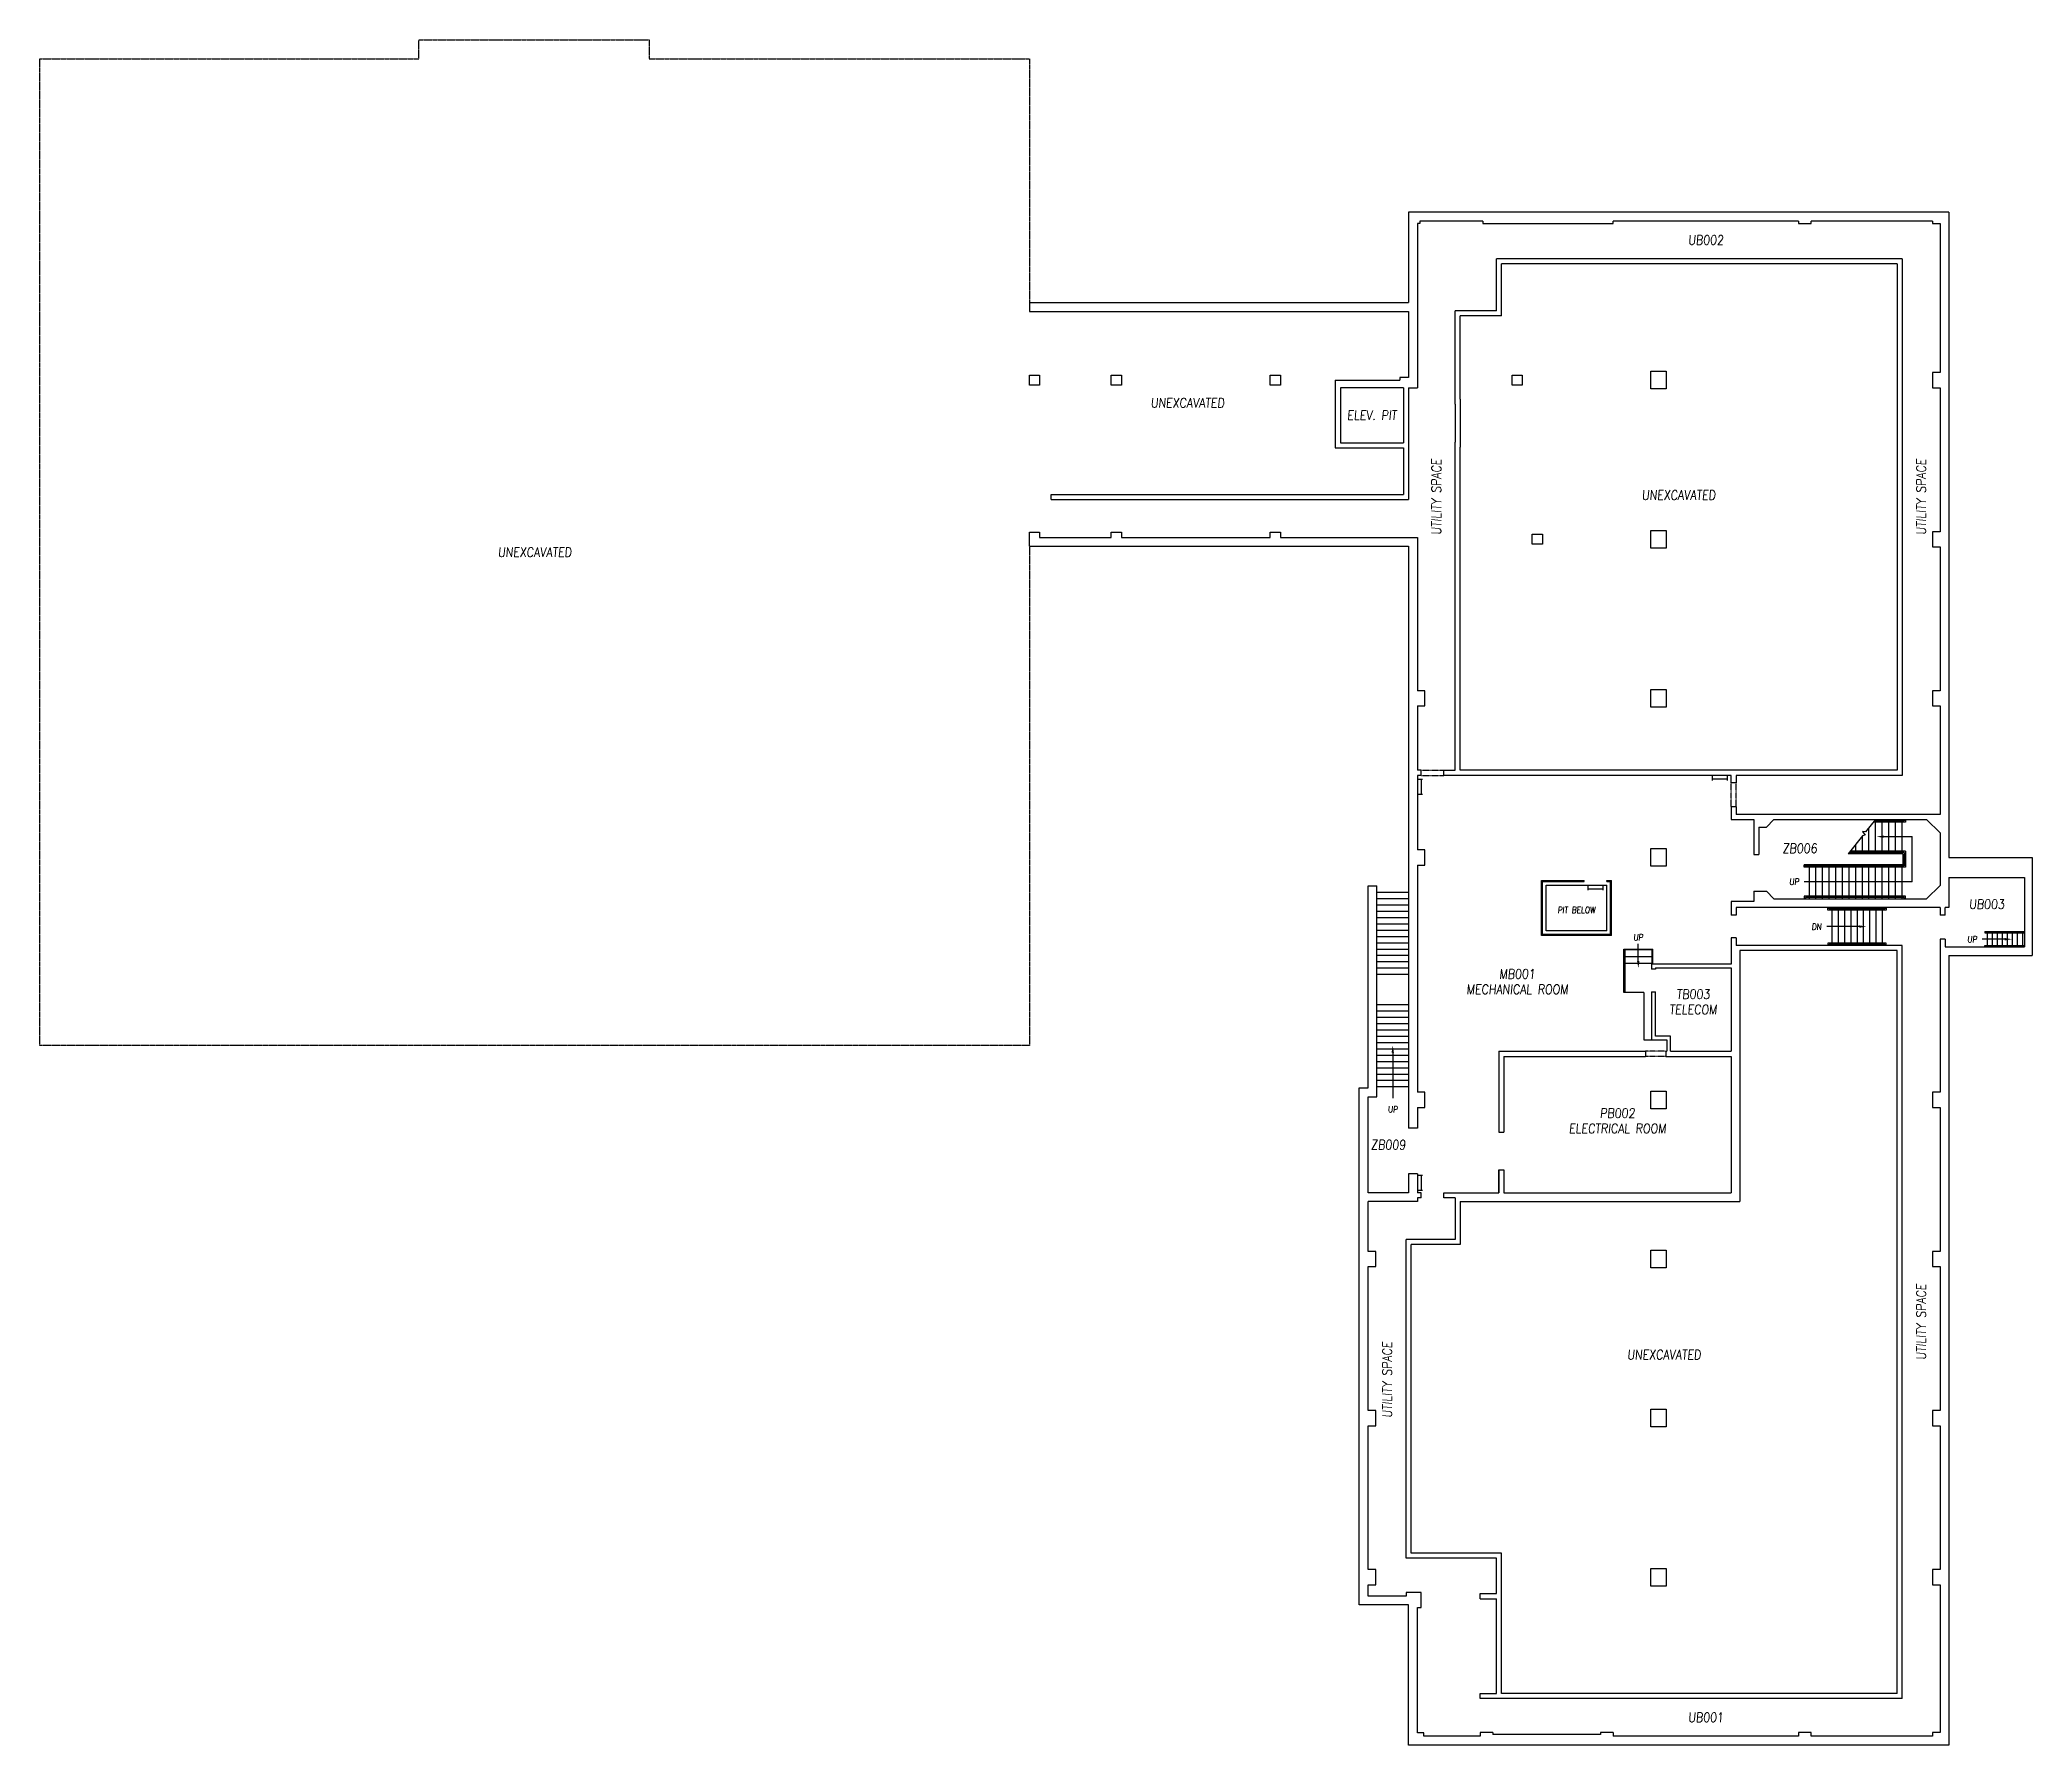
# Model space of a CAD drawing. Extents: x 1037 to 4193, y 664 to 3365.
import ezdxf
from ezdxf.enums import TextEntityAlignment as Align

# ---------------------------------------------------------------- set-up
doc = ezdxf.new("R2010")
doc.units = 0
doc.header["$MEASUREMENT"] = 0
doc.linetypes.add('DASHED', pattern=[0.75, 0.5, -0.25])
doc.linetypes.add('HIDDEN2', pattern=[0.1875, 0.125, -0.0625])
for name, color, linetype in [('A-BELOW', 111, 'CONTINUOUS'), ('A-FS-ID', 6, 'CONTINUOUS'), ('A-FS-NM', 6, 'CONTINUOUS'), ('A-OVHD', 111, 'CONTINUOUS'), ('A-STRS', 4, 'CONTINUOUS'), ('A-WL-EX', 171, 'CONTINUOUS')]:
    doc.layers.add(name, color=color, linetype=linetype)
doc.styles.get("Standard").update_dxf_attribs({"font": 'ROMANS', "width": 0.85, "oblique": 5, "height": 15})

msp = doc.modelspace()

# ---------------------------------------------------------------- linework, layer by layer
at = {"layer": 'A-BELOW'}
for p, q in [((3219.2, 2194.5), (3227.2, 2194.5)), ((3225.2, 2194.5), (3225.2, 2170.5)), ((3686.1, 2200.5), (3686.1, 2192.5)), ((3710.1, 2194.5), (3686.1, 2194.5)), ((3710.1, 2200.5), (3710.1, 2192.5)), ((3219.2, 2170.5), (3227.2, 2170.5)), ((3415.7, 1947), (3415.7, 2034)), ((3415.7, 2034), (3483.2, 2034)), ((3417.2, 1948.5), (3417.2, 2032.5)), ((3417.2, 2032.5), (3483.2, 2032.5)), ((3423.2, 2026.5), (3519.2, 2026.5)), ((3423.2, 1954.5), (3423.2, 2026.5)), ((3483.2, 2032.5), (3483.2, 2034)), ((3489.1, 2026.5), (3489.1, 2018.5)), ((3513.1, 2020.5), (3489.1, 2020.5)), ((3513.1, 2026.5), (3513.1, 2018.5)), ((3519.2, 2034), (3526.7, 2034)), ((3519.2, 2032.5), (3519.2, 2034)), ((3519.2, 2032.5), (3525.2, 2032.5)), ((3519.2, 1954.5), (3519.2, 2026.5)), ((3525.2, 1948.5), (3525.2, 2032.5)), ((3526.7, 1947), (3526.7, 2034)), ((3869.7, 1987), (3869.7, 1991)), ((3871.7, 1989), (3871.7, 1991)), ((3959.7, 1989), (3871.7, 1989)), ((3875.7, 1991), (3875.7, 1989)), ((3885.7, 1991), (3885.7, 1989)), ((3895.7, 1991), (3895.7, 1989)), ((3905.7, 1991), (3905.7, 1989)), ((3915.7, 1991), (3915.7, 1989)), ((3925.7, 1991), (3925.7, 1989)), ((3935.7, 1991), (3935.7, 1989)), ((3945.7, 1991), (3945.7, 1989)), ((3955.7, 1991), (3955.7, 1989)), ((3959.7, 1991), (3959.7, 1989)), ((3961.7, 1991), (3961.7, 1987)), ((3919.4, 1961), (3867.7, 1961)), ((3961.7, 1987), (3869.7, 1987)), ((3875.7, 1987), (3875.7, 1935)), ((3885.7, 1987), (3885.7, 1935)), ((3895.7, 1987), (3895.7, 1935)), ((3905.7, 1987), (3905.7, 1935)), ((3915.7, 1987), (3915.7, 1935)), ((3925.7, 1987), (3925.7, 1935)), ((3935.7, 1987), (3935.7, 1935)), ((3945.7, 1987), (3945.7, 1935)), ((3955.7, 1987), (3955.7, 1935)), ((3526.7, 1947), (3415.7, 1947)), ((3525.2, 1948.5), (3417.2, 1948.5)), ((3519.2, 1954.5), (3423.2, 1954.5)), ((3546.2, 1856.5), (3546.2, 1925.5)), ((3546.2, 1925.5), (3592.2, 1925.5)), ((3547.7, 1925.5), (3547.7, 1856.5)), ((3569.2, 1906.4), (3569.2, 1933.5)), ((3590.7, 1925.5), (3590.7, 1901.5)), ((3592.2, 1901.5), (3592.2, 1925.5)), ((3961.7, 1935), (3869.7, 1935)), ((3869.7, 1935), (3869.7, 1931)), ((3959.7, 1933), (3871.7, 1933)), ((3871.7, 1933), (3871.7, 1931)), ((3875.7, 1933), (3875.7, 1931)), ((3885.7, 1933), (3885.7, 1931)), ((3895.7, 1933), (3895.7, 1931)), ((3905.7, 1933), (3905.7, 1931)), ((3915.7, 1933), (3915.7, 1931)), ((3925.7, 1933), (3925.7, 1931)), ((3935.7, 1933), (3935.7, 1931)), ((3945.7, 1933), (3945.7, 1931)), ((3955.7, 1933), (3955.7, 1931)), ((3959.7, 1931), (3959.7, 1933)), ((3961.7, 1931), (3961.7, 1935)), ((4149.9, 1941), (4114.2, 1941)), ((3590.7, 1924), (3547.7, 1924)), ((3547.7, 1913.5), (3590.7, 1913.5)), ((3547.7, 1903), (3590.7, 1903)), ((3578.2, 1856.5), (3546.2, 1856.5)), ((3578.2, 1856.5), (3578.2, 1781.5)), ((3578.2, 1781.5), (3590.2, 1781.5)), ((3127.2, 1537.5), (3127.2, 1703.5)), ((3219.2, 1567.5), (3227.2, 1567.5)), ((3225.2, 1567.5), (3225.2, 1543.5)), ((3219.2, 1543.5), (3227.2, 1543.5))]:
    msp.add_line(p, q, dxfattribs=at)
at = {"layer": 'A-BELOW', "linetype": 'HIDDEN2'}
for p, q in [((3225.2, 2208.5), (3261.2, 2208.5)), ((3225.2, 2200.5), (3261.2, 2200.5)), ((3716.2, 2150.8), (3716.2, 2188.8)), ((3724.2, 2150.8), (3724.2, 2188.8)), ((3612.7, 1763.5), (3580.7, 1763.5)), ((3612.7, 1755.5), (3580.7, 1755.5))]:
    msp.add_line(p, q, dxfattribs=at)
at = {"layer": 'A-BELOW'}
for points in [[(3919.4, 1962.9), (3919.4, 1959.1), (3930.7, 1961)], [(4149.9, 1942.9), (4149.9, 1939.1), (4161.2, 1941)], [(3571.1, 1906.4), (3567.3, 1906.4), (3569.2, 1895.2)]]:
    msp.add_solid(points, dxfattribs=at)
at = {"layer": 'A-OVHD', "linetype": 'DASHED'}
for p, q in [((1637.1, 3335.5), (1637.1, 3365.5)), ((1637.1, 3365.5), (2002.4, 3365.5)), ((2002.4, 3365.5), (2002.4, 3335.5)), ((1036.8, 1772.5), (1036.8, 3335.5)), ((1036.8, 3335.5), (1637.1, 3335.5)), ((2002.4, 3335.5), (2604.8, 3335.5)), ((2604.8, 3335.5), (2604.8, 2949.5)), ((2604.8, 2563.5), (2604.8, 1772.5)), ((2604.8, 1772.5), (1036.8, 1772.5))]:
    msp.add_line(p, q, dxfattribs=at)
at = {"layer": 'A-OVHD'}
for p, q in [((4118.2, 1953), (4181.2, 1953)), ((4118.2, 1953), (4118.2, 1951)), ((4118.2, 1951), (4181.2, 1951)), ((4118.2, 1931), (4181.2, 1931)), ((4118.2, 1929), (4118.2, 1931)), ((4122.2, 1931), (4122.2, 1951)), ((4130.2, 1931), (4130.2, 1951)), ((4138.2, 1931), (4138.2, 1951)), ((4146.2, 1931), (4146.2, 1951)), ((4154.2, 1931), (4154.2, 1951)), ((4162.2, 1931), (4162.2, 1951)), ((4170.2, 1931), (4170.2, 1951)), ((4178.2, 1931), (4178.2, 1951))]:
    msp.add_line(p, q, dxfattribs=at)
at = {"layer": 'A-STRS'}
for p, q in [((3945.2, 2130.5), (3929.4, 2110.9)), ((3934.7, 2080.5), (3934.7, 2117.5)), ((3992.3, 2126.5), (3942, 2126.5)), ((3990.3, 2128.5), (3943.6, 2128.5)), ((3945.2, 2128.5), (3945.2, 2130.5)), ((3945.2, 2080.5), (3945.2, 2126.5)), ((3955.7, 2128.5), (3955.7, 2130.5)), ((3955.7, 2080.5), (3955.7, 2126.5)), ((3966.2, 2128.5), (3966.2, 2130.5)), ((3966.2, 2080.5), (3966.2, 2126.5)), ((3976.7, 2128.5), (3976.7, 2130.5)), ((3976.7, 2080.5), (3976.7, 2126.5)), ((3987.2, 2128.5), (3987.2, 2130.5)), ((3987.2, 2080.5), (3987.2, 2126.5)), ((3990.3, 2130.5), (3990.3, 2128.5)), ((3992.3, 2130.5), (3992.3, 2126.5)), ((3924.2, 2104.5), (3901.6, 2076.5)), ((3913.7, 2080.5), (3913.7, 2091.5)), ((3928.8, 2106), (3924.2, 2104.5)), ((3924.2, 2080.5), (3924.2, 2104.5)), ((3924.3, 2111.5), (3928.8, 2106)), ((3929.4, 2110.9), (3924.3, 2111.5)), ((3957.9, 2103.5), (4003.2, 2103.5)), ((4003.2, 2032), (4003.2, 2103.5)), ((3988.3, 2059), (3831.9, 2059)), ((3831.9, 2055), (3831.9, 2059)), ((3990.3, 2057), (3831.9, 2057)), ((3992.3, 2055), (3831.9, 2055)), ((3840.2, 2009), (3840.2, 2055)), ((3850.7, 2009), (3850.7, 2055)), ((3861.2, 2009), (3861.2, 2055)), ((3871.7, 2009), (3871.7, 2055)), ((3882.2, 2009), (3882.2, 2055)), ((3892.7, 2009), (3892.7, 2055)), ((3988.3, 2076.5), (3901.6, 2076.5)), ((3990.3, 2078.5), (3903.2, 2078.5)), ((3903.2, 2009), (3903.2, 2055)), ((3992.3, 2080.5), (3904.8, 2080.5)), ((3913.7, 2009), (3913.7, 2055)), ((3924.2, 2009), (3924.2, 2055)), ((3934.7, 2009), (3934.7, 2055)), ((3945.2, 2009), (3945.2, 2055)), ((3955.7, 2009), (3955.7, 2055)), ((3966.2, 2009), (3966.2, 2055)), ((3976.7, 2009), (3976.7, 2055)), ((3987.2, 2009), (3987.2, 2055)), ((3988.3, 2076.5), (3988.3, 2059)), ((3990.3, 2078.5), (3990.3, 2057)), ((3992.3, 2080.5), (3992.3, 2055)), ((4003.2, 2032), (3832.2, 2032)), ((3155.2, 2015.5), (3205.2, 2015.5)), ((3155.2, 2005.5), (3205.2, 2005.5)), ((3155.2, 1995.5), (3205.2, 1995.5)), ((3992.3, 2009), (3831.9, 2009)), ((3831.9, 2009), (3831.9, 2005)), ((3990.3, 2007), (3833.9, 2007)), ((3833.9, 2007), (3833.9, 2005)), ((3840.2, 2005), (3840.2, 2007)), ((3850.7, 2005), (3850.7, 2007)), ((3861.2, 2005), (3861.2, 2007)), ((3871.7, 2005), (3871.7, 2007)), ((3882.2, 2005), (3882.2, 2007)), ((3892.7, 2005), (3892.7, 2007)), ((3903.2, 2005), (3903.2, 2007)), ((3913.7, 2005), (3913.7, 2007)), ((3924.2, 2005), (3924.2, 2007)), ((3934.7, 2005), (3934.7, 2007)), ((3945.2, 2005), (3945.2, 2007)), ((3955.7, 2005), (3955.7, 2007)), ((3966.2, 2005), (3966.2, 2007)), ((3976.7, 2005), (3976.7, 2007)), ((3987.2, 2005), (3987.2, 2007)), ((3990.3, 2005), (3990.3, 2007)), ((3992.3, 2005), (3992.3, 2009)), ((3155.2, 1985.5), (3205.2, 1985.5)), ((3155.2, 1975.5), (3205.2, 1975.5)), ((3155.2, 1965.5), (3205.2, 1965.5)), ((3155.2, 1955.5), (3205.2, 1955.5)), ((3155.2, 1945.5), (3205.2, 1945.5)), ((3155.2, 1935.5), (3205.2, 1935.5)), ((3155.2, 1925.5), (3205.2, 1925.5)), ((3155.2, 1915.5), (3205.2, 1915.5)), ((3155.2, 1905.5), (3205.2, 1905.5)), ((3155.2, 1895.5), (3205.2, 1895.5)), ((3155.2, 1885.5), (3205.2, 1885.5)), ((3155.2, 1837.5), (3205.2, 1837.5)), ((3155.2, 1827.5), (3205.2, 1827.5)), ((3155.2, 1817.5), (3205.2, 1817.5)), ((3155.2, 1807.5), (3205.2, 1807.5)), ((3155.2, 1797.5), (3205.2, 1797.5)), ((3155.2, 1787.5), (3205.2, 1787.5)), ((3155.2, 1777.5), (3205.2, 1777.5)), ((3155.2, 1767.5), (3205.2, 1767.5)), ((3155.2, 1757.5), (3205.2, 1757.5)), ((3155.2, 1747.5), (3205.2, 1747.5)), ((3155.2, 1737.5), (3205.2, 1737.5)), ((3180.2, 1761.2), (3180.2, 1689.5)), ((3155.2, 1727.5), (3205.2, 1727.5)), ((3155.2, 1717.5), (3205.2, 1717.5)), ((3155.2, 1707.5), (3205.2, 1707.5))]:
    msp.add_line(p, q, dxfattribs=at)
for points in [[(3957.9, 2101.6), (3957.9, 2105.4), (3946.7, 2103.5)], [(3178.3, 1761.2), (3182.1, 1761.2), (3180.2, 1772.5)]]:
    msp.add_solid(points, dxfattribs=at)
at = {"layer": 'A-WL-EX'}
for p, q in [((4061.2, 3092.5), (3205.2, 3092.5)), ((3205.2, 3092.5), (3205.2, 2949.5)), ((3205.2, 3078.5), (3205.2, 2949.5)), ((3219.2, 3074.5), (3219.2, 2814.5)), ((3223.2, 3074.5), (3219.2, 3074.5)), ((3322.7, 3078.5), (3223.2, 3078.5)), ((3223.2, 3078.5), (3223.2, 3074.5)), ((3322.7, 3078.5), (3322.7, 3074.5)), ((3322.7, 3074.5), (3529.2, 3074.5)), ((3823.2, 3078.5), (3529.2, 3078.5)), ((3529.2, 3074.5), (3529.2, 3078.5)), ((3823.2, 3078.5), (3823.2, 3074.5)), ((3823.2, 3074.5), (3843.2, 3074.5)), ((4035.2, 3078.5), (3843.2, 3078.5)), ((3843.2, 3074.5), (3843.2, 3078.5)), ((4035.2, 3078.5), (4035.2, 3074.5)), ((4035.2, 3074.5), (4047.2, 3074.5)), ((4047.2, 3074.5), (4047.2, 2838.5)), ((4061.2, 3092.5), (4061.2, 2070.5)), ((3987.2, 3018.5), (3344.7, 3018.5)), ((3344.7, 2936.5), (3344.7, 3018.5)), ((3979.2, 3010.5), (3352.7, 3010.5)), ((3352.7, 2928.5), (3352.7, 3010.5)), ((3979.2, 3010.5), (3979.2, 2208.5)), ((3987.2, 3018.5), (3987.2, 2200.5)), ((2604.8, 2949.5), (3205.2, 2949.5)), ((2604.8, 2949.5), (2604.8, 2935.5)), ((2604.8, 2935.5), (3205.2, 2935.5)), ((3205.2, 2935.5), (3205.2, 2830.5)), ((3205.2, 2935.5), (3205.2, 2830.5)), ((3279.2, 2788.5), (3279.2, 2936.5)), ((3344.7, 2936.5), (3279.2, 2936.5)), ((3287.2, 2796.5), (3287.2, 2928.5)), ((3352.7, 2928.5), (3287.2, 2928.5)), ((2604.8, 2834.5), (2620.8, 2834.5)), ((2604.8, 2818.5), (2604.8, 2834.5)), ((2620.8, 2818.5), (2604.8, 2818.5)), ((2620.8, 2834.5), (2620.8, 2818.5)), ((2734.2, 2834.5), (2750.2, 2834.5)), ((2734.2, 2818.5), (2734.2, 2834.5)), ((2750.2, 2818.5), (2734.2, 2818.5)), ((2750.2, 2834.5), (2750.2, 2818.5)), ((2986.2, 2834.5), (3002.2, 2834.5)), ((2986.2, 2818.5), (2986.2, 2834.5)), ((3002.2, 2818.5), (2986.2, 2818.5)), ((3002.2, 2834.5), (3002.2, 2818.5)), ((3089.2, 2826.5), (3089.2, 2719.2)), ((3089.2, 2826.5), (3191.2, 2826.5)), ((3097.2, 2814.5), (3097.2, 2727.2)), ((3197.2, 2814.5), (3097.2, 2814.5)), ((3205.2, 2830.5), (3191.2, 2830.5)), ((3191.2, 2830.5), (3191.2, 2826.5)), ((3197.2, 2814.5), (3197.2, 2727.2)), ((3205.2, 2814.5), (3205.2, 2637.5)), ((3205.2, 2814.5), (3205.2, 2637.5)), ((3205.2, 2814.5), (3219.2, 2814.5)), ((3369.2, 2834.5), (3385.2, 2834.5)), ((3369.2, 2818.5), (3369.2, 2834.5)), ((3385.2, 2818.5), (3369.2, 2818.5)), ((3385.2, 2834.5), (3385.2, 2818.5)), ((3589.2, 2840.5), (3613.2, 2840.5)), ((3589.2, 2812.5), (3589.2, 2840.5)), ((3613.2, 2812.5), (3589.2, 2812.5)), ((3613.2, 2840.5), (3613.2, 2812.5)), ((4047.2, 2838.5), (4035.2, 2838.5)), ((4035.2, 2838.5), (4035.2, 2814.5)), ((4035.2, 2814.5), (4047.2, 2814.5)), ((4047.2, 2814.5), (4047.2, 2586.5)), ((3279.2, 2788.5), (3279.2, 2728.5)), ((3287.2, 2796.5), (3287.2, 2720.5)), ((3089.2, 2719.2), (3197.2, 2719.2)), ((3097.2, 2727.2), (3197.2, 2727.2)), ((3197.2, 2719.2), (3197.2, 2645.5)), ((3279.2, 2208.5), (3279.2, 2728.5)), ((3287.2, 2208.5), (3287.2, 2720.5)), ((2638.8, 2645.5), (3197.2, 2645.5)), ((2638.8, 2637.5), (2638.8, 2645.5)), ((2638.8, 2637.5), (3205.2, 2637.5)), ((3589.2, 2588.5), (3613.2, 2588.5)), ((3589.2, 2560.5), (3589.2, 2588.5)), ((3613.2, 2588.5), (3613.2, 2560.5)), ((2604.8, 2585.5), (2620.8, 2585.5)), ((2604.8, 2563.5), (2604.8, 2585.5)), ((2604.8, 2563.5), (3205.2, 2563.5)), ((2620.8, 2585.5), (2620.8, 2577.5)), ((2620.8, 2577.5), (2734.2, 2577.5)), ((2734.2, 2585.5), (2750.2, 2585.5)), ((2734.2, 2577.5), (2734.2, 2585.5)), ((2750.2, 2585.5), (2750.2, 2577.5)), ((2750.2, 2577.5), (2986.2, 2577.5)), ((2986.2, 2585.5), (3002.2, 2585.5)), ((2986.2, 2577.5), (2986.2, 2585.5)), ((3002.2, 2585.5), (3002.2, 2577.5)), ((3002.2, 2577.5), (3219.2, 2577.5)), ((3205.2, 2563.5), (3205.2, 1641.5)), ((3219.2, 2577.5), (3219.2, 2334.5)), ((3401.2, 2582.5), (3417.2, 2582.5)), ((3401.2, 2566.5), (3401.2, 2582.5)), ((3417.2, 2566.5), (3401.2, 2566.5)), ((3417.2, 2582.5), (3417.2, 2566.5)), ((3613.2, 2560.5), (3589.2, 2560.5)), ((4047.2, 2586.5), (4035.2, 2586.5)), ((4035.2, 2586.5), (4035.2, 2562.5)), ((4035.2, 2562.5), (4047.2, 2562.5)), ((4047.2, 2562.5), (4047.2, 2334.5)), ((3589.2, 2336.5), (3613.2, 2336.5)), ((3589.2, 2308.5), (3589.2, 2336.5)), ((3613.2, 2336.5), (3613.2, 2308.5)), ((3231.2, 2334.5), (3219.2, 2334.5)), ((3219.2, 2310.5), (3219.2, 2208.5)), ((3219.2, 2310.5), (3231.2, 2310.5)), ((3231.2, 2310.5), (3231.2, 2334.5)), ((3613.2, 2308.5), (3589.2, 2308.5)), ((4047.2, 2334.5), (4035.2, 2334.5)), ((4035.2, 2334.5), (4035.2, 2310.5)), ((4035.2, 2310.5), (4047.2, 2310.5)), ((4047.2, 2310.5), (4047.2, 2138.5)), ((3225.2, 2208.5), (3219.2, 2208.5)), ((3219.2, 2200.5), (3219.2, 2082.5)), ((3225.2, 2200.5), (3219.2, 2200.5)), ((3225.2, 2200.5), (3225.2, 2208.5)), ((3261.2, 2208.5), (3279.2, 2208.5)), ((3261.2, 2200.5), (3261.2, 2208.5)), ((3279.2, 2200.5), (3261.2, 2200.5)), ((3716.2, 2200.5), (3279.2, 2200.5)), ((3979.2, 2208.5), (3287.2, 2208.5)), ((3716.2, 2188.8), (3716.2, 2200.5)), ((3724.2, 2188.8), (3716.2, 2188.8)), ((3987.2, 2200.5), (3724.2, 2200.5)), ((3724.2, 2200.5), (3724.2, 2188.8)), ((3724.2, 2150.8), (3716.2, 2150.8)), ((3716.2, 2150.8), (3716.2, 2130.5)), ((3724.2, 2150.8), (3724.2, 2138.5)), ((3716.2, 2130.5), (3752.2, 2130.5)), ((4047.2, 2138.5), (3724.2, 2138.5)), ((3752.2, 2130.5), (3752.2, 2075)), ((3760.2, 2118.5), (3760.2, 2075)), ((3760.2, 2118.5), (3772.2, 2118.5)), ((3772.2, 2118.5), (3784.2, 2130.5)), ((3784.2, 2130.5), (4026, 2130.5)), ((4026, 2130.5), (4047.2, 2109.3)), ((3589.2, 2084.5), (3613.2, 2084.5)), ((3589.2, 2056.5), (3589.2, 2084.5)), ((3613.2, 2084.5), (3613.2, 2056.5)), ((4047.2, 2109.3), (4047.2, 2026.2)), ((3231.2, 2082.5), (3219.2, 2082.5)), ((3219.2, 2058.5), (3219.2, 1698.5)), ((3219.2, 2058.5), (3231.2, 2058.5)), ((3231.2, 2058.5), (3231.2, 2082.5)), ((3613.2, 2056.5), (3589.2, 2056.5)), ((3752.2, 2075), (3760.2, 2075)), ((4061.2, 2070.5), (4193.2, 2070.5)), ((4193.2, 2070.5), (4193.2, 1915)), ((3141.2, 1705.5), (3141.2, 2025.5)), ((3141.2, 2025.5), (3155.2, 2025.5)), ((3155.2, 1691.5), (3155.2, 2025.5)), ((4026, 2005), (4047.2, 2026.2)), ((4061.2, 2038.5), (4181.2, 2038.5)), ((4061.2, 2038.5), (4061.2, 1991)), ((4181.2, 2038.5), (4181.2, 1929)), ((3716.2, 2001), (3716.2, 1979.2)), ((3752.2, 2001), (3716.2, 2001)), ((4047.2, 1991), (3724.2, 1991)), ((3724.2, 1991), (3724.2, 1979.2)), ((3752.2, 2017), (3752.2, 2001)), ((3752.2, 2017), (3772.2, 2017)), ((3772.2, 2017), (3784.2, 2005)), ((3784.2, 2005), (4026, 2005)), ((4047.2, 1991), (4047.2, 1979)), ((4061.2, 1991), (4055.2, 1991)), ((4055.2, 1979), (4055.2, 1991)), ((3724.2, 1979.2), (3716.2, 1979.2)), ((4055.2, 1979), (4047.2, 1979)), ((3724.2, 1943.2), (3716.2, 1943.2)), ((3716.2, 1943.2), (3716.2, 1901.5)), ((3724.2, 1943.2), (3724.2, 1931)), ((3987.2, 1931), (3724.2, 1931)), ((3987.2, 738.5), (3987.2, 1931)), ((4047.2, 1941), (4047.2, 1698.5)), ((4055.2, 1941), (4047.2, 1941)), ((4055.2, 1941), (4055.2, 1929)), ((4055.2, 1929), (4181.2, 1929)), ((3716.2, 1895.5), (3716.2, 1763.5)), ((3979.2, 1923), (3730.2, 1923)), ((3730.2, 1923), (3730.2, 1525.5)), ((3979.2, 746.5), (3979.2, 1923)), ((4061.2, 1915), (4061.2, 664.5)), ((4061.2, 1915), (4193.2, 1915)), ((3590.2, 1857.5), (3596.2, 1857.5)), ((3348.2, 1763.5), (3580.7, 1763.5)), ((3348.2, 1763.5), (3348.2, 1635.5)), ((3356.2, 1755.5), (3580.7, 1755.5)), ((3356.2, 1755.5), (3356.2, 1635.5)), ((3580.7, 1763.5), (3580.7, 1755.5)), ((3612.7, 1763.5), (3614.2, 1763.5)), ((3612.7, 1763.5), (3612.7, 1755.5)), ((3612.7, 1755.5), (3716.2, 1755.5)), ((3620.2, 1763.5), (3716.2, 1763.5)), ((3716.2, 1755.5), (3716.2, 1539.5)), ((3127.2, 886.5), (3127.2, 1705.5)), ((3127.2, 1705.5), (3141.2, 1705.5)), ((3141.2, 1539.5), (3141.2, 1691.5)), ((3141.2, 1691.5), (3155.2, 1691.5)), ((3231.2, 1698.5), (3219.2, 1698.5)), ((3219.2, 1674.5), (3231.2, 1674.5)), ((3219.2, 1674.5), (3219.2, 1641.5)), ((3231.2, 1674.5), (3231.2, 1698.5)), ((3589.2, 1672.5), (3589.2, 1700.5)), ((3589.2, 1700.5), (3613.2, 1700.5)), ((3613.2, 1700.5), (3613.2, 1672.5)), ((4035.2, 1698.5), (4035.2, 1674.5)), ((4047.2, 1698.5), (4035.2, 1698.5)), ((4035.2, 1674.5), (4047.2, 1674.5)), ((4047.2, 1674.5), (4047.2, 1446.5)), ((3219.2, 1641.5), (3205.2, 1641.5)), ((3613.2, 1672.5), (3589.2, 1672.5)), ((3348.2, 1635.5), (3356.2, 1635.5)), ((3219.2, 1569.5), (3205.2, 1569.5)), ((3205.2, 1569.5), (3205.2, 1539.5)), ((3219.2, 1569.5), (3219.2, 1539.5)), ((3348.2, 1539.5), (3348.2, 1575.5)), ((3348.2, 1575.5), (3356.2, 1575.5)), ((3348.2, 1575.5), (3348.2, 1539.5)), ((3356.2, 1575.5), (3356.2, 1539.5)), ((3205.2, 1539.5), (3141.2, 1539.5)), ((3141.2, 1446.5), (3141.2, 1525.5)), ((3219.2, 1525.5), (3141.2, 1525.5)), ((3225.2, 1539.5), (3219.2, 1539.5)), ((3225.2, 1531.5), (3219.2, 1531.5)), ((3219.2, 1531.5), (3219.2, 1525.5)), ((3225.2, 1531.5), (3225.2, 1539.5)), ((3261.2, 1539.5), (3348.2, 1539.5)), ((3261.2, 1531.5), (3261.2, 1539.5)), ((3279.2, 1531.5), (3261.2, 1531.5)), ((3279.2, 1531.5), (3279.2, 1465.5)), ((3287.2, 1525.5), (3730.2, 1525.5)), ((3287.2, 1525.5), (3287.2, 1457.5)), ((3356.2, 1539.5), (3716.2, 1539.5)), ((3279.2, 1465.5), (3201.2, 1465.5)), ((3201.2, 960.5), (3201.2, 1465.5)), ((3287.2, 1457.5), (3209.2, 1457.5)), ((3209.2, 968.5), (3209.2, 1457.5)), ((3153.2, 1446.5), (3141.2, 1446.5)), ((3141.2, 1194.5), (3141.2, 1422.5)), ((3141.2, 1422.5), (3153.2, 1422.5)), ((3153.2, 1422.5), (3153.2, 1446.5)), ((3589.2, 1448.5), (3613.2, 1448.5)), ((3589.2, 1420.5), (3589.2, 1448.5)), ((3613.2, 1420.5), (3589.2, 1420.5)), ((3613.2, 1448.5), (3613.2, 1420.5)), ((4047.2, 1446.5), (4035.2, 1446.5)), ((4035.2, 1446.5), (4035.2, 1422.5)), ((4035.2, 1422.5), (4047.2, 1422.5)), ((4047.2, 1422.5), (4047.2, 1194.5)), ((3153.2, 1194.5), (3141.2, 1194.5)), ((3141.2, 942.5), (3141.2, 1170.5)), ((3141.2, 1170.5), (3153.2, 1170.5)), ((3153.2, 1170.5), (3153.2, 1194.5)), ((3589.2, 1196.5), (3613.2, 1196.5)), ((3589.2, 1168.5), (3589.2, 1196.5)), ((3613.2, 1168.5), (3589.2, 1168.5)), ((3613.2, 1196.5), (3613.2, 1168.5)), ((4047.2, 1194.5), (4035.2, 1194.5)), ((4035.2, 1194.5), (4035.2, 1170.5)), ((4035.2, 1170.5), (4047.2, 1170.5)), ((4047.2, 1170.5), (4047.2, 942.5)), ((3344.7, 960.5), (3201.2, 960.5)), ((3352.7, 968.5), (3209.2, 968.5)), ((3344.7, 904.5), (3344.7, 960.5)), ((3352.7, 746.5), (3352.7, 968.5)), ((3153.2, 942.5), (3141.2, 942.5)), ((3141.2, 900.5), (3141.2, 918.5)), ((3141.2, 918.5), (3153.2, 918.5)), ((3153.2, 918.5), (3153.2, 942.5)), ((3589.2, 944.5), (3613.2, 944.5)), ((3589.2, 916.5), (3589.2, 944.5)), ((3613.2, 916.5), (3589.2, 916.5)), ((3613.2, 944.5), (3613.2, 916.5)), ((4047.2, 942.5), (4035.2, 942.5)), ((4035.2, 942.5), (4035.2, 918.5)), ((4035.2, 918.5), (4047.2, 918.5)), ((4047.2, 918.5), (4047.2, 684.5)), ((3205.2, 886.5), (3127.2, 886.5)), ((3201.2, 900.5), (3141.2, 900.5)), ((3225.2, 906.5), (3201.2, 906.5)), ((3201.2, 906.5), (3201.2, 900.5)), ((3205.2, 664.5), (3205.2, 886.5)), ((3225.2, 882.5), (3225.2, 906.5)), ((3318.7, 904.5), (3344.7, 904.5)), ((3318.7, 896.5), (3318.7, 904.5)), ((3318.7, 896.5), (3344.7, 896.5)), ((3344.7, 746.5), (3344.7, 896.5)), ((3219.2, 684), (3219.2, 882.5)), ((3219.2, 882.5), (3225.2, 882.5)), ((3318.7, 746.5), (3344.7, 746.5)), ((3318.7, 738.5), (3318.7, 746.5)), ((3987.2, 738.5), (3318.7, 738.5)), ((3979.2, 746.5), (3352.7, 746.5)), ((4061.2, 664.5), (3205.2, 664.5)), ((3229.2, 684), (3219.2, 684)), ((3229.2, 678.5), (3229.2, 684)), ((3318.7, 678.5), (3229.2, 678.5)), ((3338.7, 684.5), (3318.7, 684.5)), ((3318.7, 684.5), (3318.7, 678.5)), ((3338.7, 684.5), (3338.7, 681.5)), ((3509.2, 681.5), (3338.7, 681.5)), ((3529.2, 684.5), (3509.2, 684.5)), ((3509.2, 684.5), (3509.2, 681.5)), ((3529.2, 684.5), (3529.2, 678.5)), ((3823.2, 678.5), (3529.2, 678.5)), ((3843.2, 684.5), (3823.2, 684.5)), ((3823.2, 684.5), (3823.2, 678.5)), ((3843.2, 678.5), (3843.2, 684.5)), ((4035.2, 678.5), (3843.2, 678.5)), ((4047.2, 684.5), (4035.2, 684.5)), ((4035.2, 684.5), (4035.2, 678.5))]:
    msp.add_line(p, q, dxfattribs=at)
at = {"layer": 'A-WL-EX', "linetype": 'Continuous', "lineweight": -3}
for p, q in [((3716.2, 1901.5), (3590.2, 1901.5)), ((3590.2, 1901.5), (3590.2, 1893.5)), ((3596.2, 1895.5), (3716.2, 1895.5)), ((3590.2, 1857.5), (3590.2, 1781.5)), ((3596.2, 1787.5), (3596.2, 1857.5)), ((3590.2, 1781.5), (3614.2, 1781.5)), ((3620.2, 1787.5), (3596.2, 1787.5)), ((3614.2, 1781.5), (3614.2, 1763.5)), ((3620.2, 1763.5), (3620.2, 1787.5))]:
    msp.add_line(p, q, dxfattribs=at)
at = {"layer": 'A-WL-EX', "linetype": 'Continuous', "lineweight": 25}
for p, q in [((3596.2, 1895.5), (3596.2, 1893.5)), ((3596.2, 1893.5), (3590.2, 1893.5))]:
    msp.add_line(p, q, dxfattribs=at)

# ---------------------------------------------------------------- texts
at = {"layer": 'A-BELOW', "oblique": 5, "width": 0.85}
for s, p in [('PIT BELOW', (3471.2, 1987.5)), ('DN', (3851.7, 1961)), ('UP', (3569.2, 1944.1)), ('UP', (4098.2, 1941))]:
    msp.add_text(s, height=10, dxfattribs=at).set_placement(p, align=Align.MIDDLE)
at = {"layer": 'A-FS-ID', "oblique": 5, "width": 0.85}
for s, p in [('UB002', (3676.2, 3048.5)), ('UNEXCAVATED', (2855, 2790.5)), ('ELEV. PIT', (3147.2, 2770.9)), ('UNEXCAVATED', (3633.2, 2644.5)), ('UNEXCAVATED', (1820.8, 2554)), ('ZB006', (3825, 2085)), ('UB003', (4121.2, 1996.5)), ('MB001', (3377.5, 1886)), ('TB003', (3656.2, 1853.9)), ('PB002', (3536.2, 1665.5)), ('ZB009', (3173.2, 1615.5))]:
    msp.add_text(s, height=15, dxfattribs=at).set_placement(p, align=Align.MIDDLE)
at = {"layer": 'A-FS-NM', "oblique": 5, "width": 0.85}
for p in [(3249.2, 2641.5), (4017.2, 2641.5), (4017.2, 1334.8), (3171.2, 1243)]:
    msp.add_text('UTILITY SPACE', height=15, rotation=90, dxfattribs=at).set_placement(p, align=Align.MIDDLE)
for s, p in [('MECHANICAL ROOM', (3377.5, 1861.7)), ('TELECOM', (3656.2, 1829.6)), ('ELECTRICAL ROOM', (3536.2, 1641.2)), ('UNEXCAVATED', (3610, 1283)), ('UB001', (3676.2, 708.5))]:
    msp.add_text(s, height=15, dxfattribs=at).set_placement(p, align=Align.MIDDLE)
at = {"layer": 'A-STRS', "oblique": 5, "width": 0.85}
for p in [(3816.2, 2032), (3180.2, 1671.5)]:
    msp.add_text('UP', height=10, dxfattribs=at).set_placement(p, align=Align.MIDDLE)

doc.saveas('drawing.dxf')
